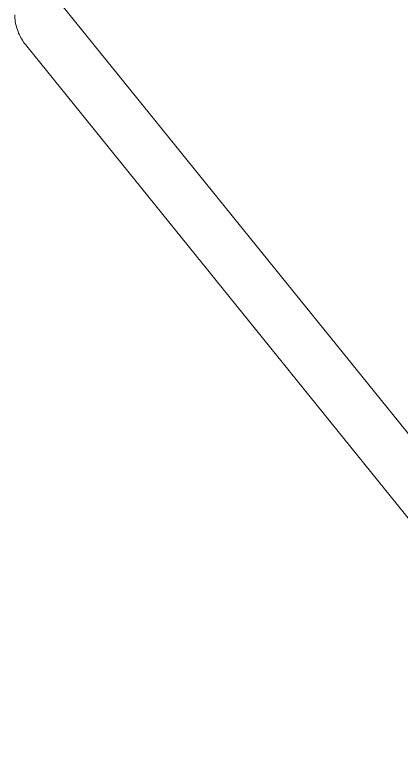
# Model space of a CAD drawing. Header units: inches. Extents: x -6 to 195, y -3 to 126.
# Drawn here: x 111.559 to 112.734, y 53.731 to 55.961 of the extents above; entities that cross this region are included whole.
import ezdxf

# ---------------------------------------------------------------- set-up
doc = ezdxf.new("R2010")
doc.units = ezdxf.units.IN
doc.layers.add('ZANO_R', color=7, linetype='Continuous', lineweight=0)

msp = doc.modelspace()

# ---------------------------------------------------------------- linework, layer by layer
at = {"layer": 'ZANO_R'}
for p, q in [((111.59584, 56.12226), (118.7504, 47.26397)), ((111.55916, 55.95592), (111.55895, 55.96116)), ((111.55955, 55.95069), (111.55916, 55.95592)), ((111.56013, 55.94547), (111.55955, 55.95069)), ((111.56088, 55.94028), (111.56013, 55.94547)), ((111.56181, 55.93511), (111.56088, 55.94028)), ((111.56291, 55.92998), (111.56181, 55.93511)), ((111.56419, 55.9249), (111.56291, 55.92998)), ((111.56565, 55.91985), (111.56419, 55.9249)), ((111.56727, 55.91487), (111.56565, 55.91985)), ((111.56907, 55.90994), (111.56727, 55.91487)), ((111.57103, 55.90507), (111.56907, 55.90994)), ((111.57316, 55.90027), (111.57103, 55.90507)), ((111.57546, 55.89556), (111.57316, 55.90027)), ((111.57791, 55.89092), (111.57546, 55.89556)), ((111.58052, 55.88637), (111.57791, 55.89092)), ((111.58329, 55.88191), (111.58052, 55.88637)), ((111.58621, 55.87755), (111.58329, 55.88191)), ((111.58927, 55.87329), (111.58621, 55.87755)), ((111.59248, 55.86914), (111.58927, 55.87329)), ((111.59584, 55.8651), (111.59248, 55.86914)), ((118.7504, 47.00681), (111.59584, 55.8651))]:
    msp.add_line(p, q, dxfattribs=at)

doc.saveas('drawing.dxf')
